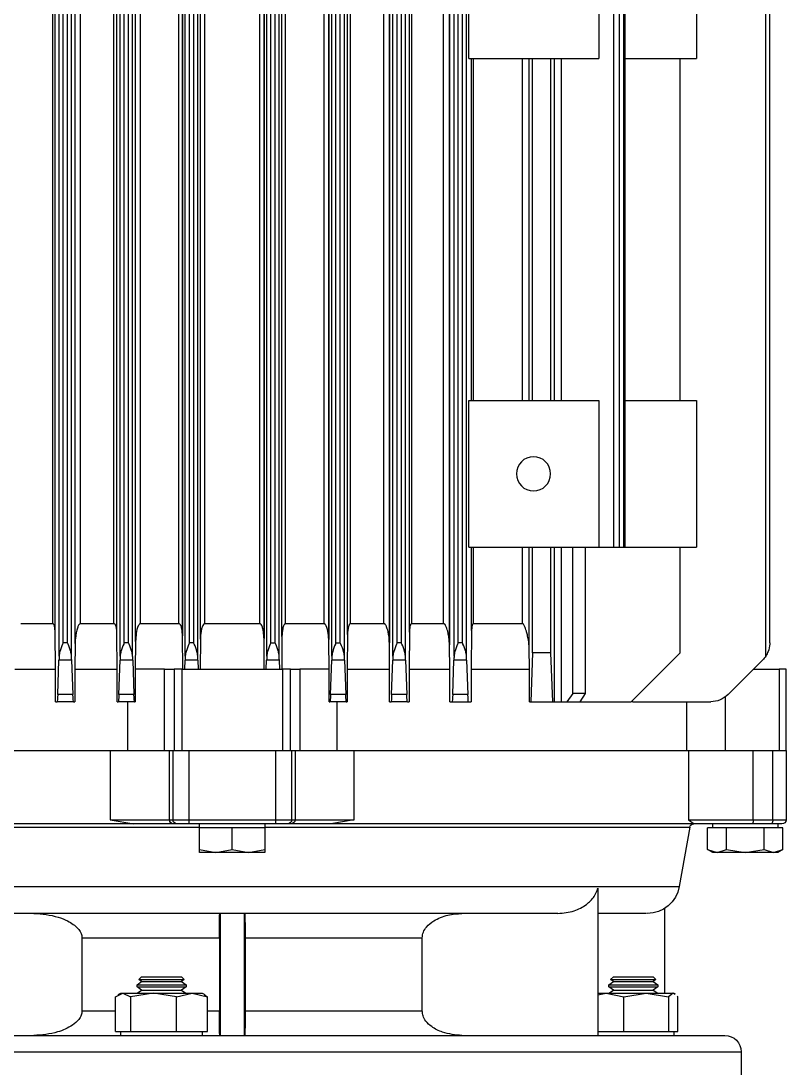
# Model space of a CAD drawing. Header units: centimetres. Extents: x 470464 to 524273, y 49611 to 59074.
# Drawn here: x 488012.63 to 488022.03, y 53574.06 to 53586.93 of the extents above; entities that cross this region are included whole.
import ezdxf

# ---------------------------------------------------------------- set-up
doc = ezdxf.new("R2010")
doc.units = ezdxf.units.CM
doc.header["$MEASUREMENT"] = 0
doc.layers.add('vinç', color=7, linetype='Continuous')

# ---------------------------------------------------------------- blocks, each defined once
blk = doc.blocks.new('DTYTJYJGHDTRHTRHTRF')
at = {"color": 2, "linetype": 'Continuous', "lineweight": 25}
for p, q in [((427158.568, 71683.138), (427158.604, 71683.253)), ((427158.604, 71683.253), (427158.568, 71683.191)), ((427158.604, 71683.253), (427158.868, 71683.253)), ((427158.868, 71683.253), (427158.868, 71683.138)), ((427158.968, 71683.126), (427158.968, 71683.291)), ((427159.818, 71683.291), (427158.968, 71683.291)), ((427159.818, 71683.291), (427160.818, 71683.291)), ((427159.818, 71683.209), (427159.818, 71683.291)), ((427160.818, 71683.291), (427160.818, 71683.209)), ((427158.568, 71683.191), (427158.568, 71683.138)), ((427158.604, 71683.022), (427158.568, 71683.138)), ((427158.568, 71683.138), (427158.568, 71682.791)), ((427158.918, 71683.191), (427158.868, 71683.191)), ((427158.868, 71683.138), (427158.868, 71683.022)), ((427158.918, 71683.117), (427158.918, 71682.878)), ((427158.968, 71682.887), (427158.968, 71683.126)), ((427159.818, 71683.126), (427158.968, 71683.126)), ((427160.818, 71683.209), (427159.818, 71683.209)), ((427159.818, 71682.887), (427159.818, 71683.209)), ((427159.818, 71682.887), (427159.818, 71683.126)), ((427160.818, 71682.891), (427160.818, 71683.209)), ((427161.143, 71683.091), (427171.294, 71683.091)), ((427158.568, 71682.791), (427158.604, 71683.022)), ((427158.604, 71683.022), (427158.868, 71683.022)), ((427158.868, 71683.022), (427158.868, 71682.791)), ((427160.506, 71682.579), (427160.93, 71683.003)), ((427160.979, 71683.043), (427171.457, 71683.043)), ((427158.968, 71682.095), (427158.968, 71682.887)), ((427158.968, 71682.887), (427159.818, 71682.887)), ((427159.818, 71682.095), (427159.818, 71682.887)), ((427156.118, 71682.741), (427155.718, 71682.741)), ((427156.118, 71670.241), (427156.118, 71682.741)), ((427158.604, 71682.56), (427158.568, 71682.791)), ((427158.568, 71682.791), (427158.568, 71682.445)), ((427158.868, 71682.791), (427158.868, 71682.56)), ((427156.318, 71670.441), (427156.318, 71682.541)), ((427158.568, 71682.445), (427158.604, 71682.56)), ((427158.604, 71682.56), (427158.868, 71682.56)), ((427158.868, 71682.56), (427158.868, 71682.445)), ((427159.818, 71682.55), (427160.481, 71682.55)), ((427158.604, 71682.329), (427158.568, 71682.445)), ((427158.568, 71682.445), (427158.568, 71682.391)), ((427158.568, 71682.391), (427158.604, 71682.329)), ((427158.604, 71682.329), (427158.868, 71682.329)), ((427158.868, 71682.445), (427158.868, 71682.329)), ((427158.868, 71682.391), (427158.918, 71682.391)), ((427160.418, 71681.407), (427160.418, 71682.367)), ((427164.118, 71682.191), (427162.318, 71682.191)), ((427162.318, 71681.313), (427162.318, 71682.191)), ((427164.118, 71681.313), (427164.118, 71682.191)), ((427170.118, 71682.191), (427168.318, 71682.191)), ((427168.318, 71681.313), (427168.318, 71682.191)), ((427158.877, 71682.109), (427158.149, 71681.981)), ((427158.877, 71676.891), (427158.877, 71682.109)), ((427158.968, 71682.095), (427158.918, 71682.164)), ((427158.918, 71682.164), (427158.918, 71677.702)), ((427159.818, 71682.095), (427158.968, 71682.095)), ((427159.818, 71677.989), (427159.818, 71682.095)), ((427160.418, 71682.07), (427159.818, 71682.07)), ((427156.368, 71681.905), (427156.368, 71681.963)), ((427156.368, 71681.963), (427156.794, 71681.963)), ((427156.794, 71681.963), (427156.801, 71681.953)), ((427158.149, 71672.222), (427158.149, 71681.981)), ((427161.018, 71681.991), (427160.418, 71681.391)), ((427161.018, 71681.991), (427162.318, 71681.991)), ((427164.118, 71681.991), (427168.318, 71681.991)), ((427156.368, 71681.915), (427156.318, 71681.915)), ((427156.368, 71681.847), (427156.368, 71681.905)), ((427156.794, 71681.847), (427156.368, 71681.847)), ((427156.368, 71681.573), (427156.368, 71681.847)), ((427156.838, 71681.905), (427156.794, 71681.847)), ((427156.838, 71681.573), (427156.794, 71681.847)), ((427156.822, 71681.926), (427156.838, 71681.905)), ((427156.838, 71681.915), (427156.83, 71681.93)), ((427156.838, 71681.905), (427156.838, 71681.915)), ((427156.838, 71681.573), (427156.838, 71681.905)), ((427157.879, 71681.798), (427156.838, 71681.798)), ((427156.877, 71681.66), (427156.838, 71681.716)), ((427156.917, 71681.717), (427156.877, 71681.66)), ((427156.917, 71681.415), (427156.917, 71681.717)), ((427156.942, 71681.717), (427156.917, 71681.717)), ((427156.942, 71681.114), (427156.942, 71681.717)), ((427156.982, 71681.66), (427156.942, 71681.717)), ((427157.005, 71681.693), (427156.982, 71681.66)), ((427157.005, 71681.415), (427157.005, 71681.693)), ((427157.038, 71681.66), (427157.005, 71681.693)), ((427156.368, 71681.3), (427156.368, 71681.573)), ((427156.794, 71681.3), (427156.838, 71681.573)), ((427156.838, 71681.084), (427156.838, 71681.573)), ((427156.877, 71681.171), (427156.877, 71681.66)), ((427156.982, 71681.171), (427156.982, 71681.66)), ((427157.038, 71681.171), (427157.038, 71681.66)), ((427156.368, 71681.3), (427156.794, 71681.3)), ((427156.368, 71681.084), (427156.368, 71681.3)), ((427156.838, 71681.084), (427156.794, 71681.3)), ((427156.917, 71681.114), (427156.917, 71681.415)), ((427157.005, 71681.137), (427157.005, 71681.415)), ((427160.418, 71681.407), (427160.434, 71681.407)), ((427160.418, 71680.762), (427160.418, 71681.391)), ((427162.318, 71681.298), (427162.318, 71681.313)), ((427170.118, 71681.313), (427162.318, 71681.313)), ((427162.318, 71681.298), (427170.118, 71681.298)), ((427162.318, 71681.246), (427162.318, 71681.298)), ((427156.838, 71681.115), (427156.877, 71681.171)), ((427156.877, 71681.171), (427156.917, 71681.114)), ((427156.942, 71681.114), (427156.982, 71681.171)), ((427156.982, 71681.171), (427157.005, 71681.137)), ((427157.005, 71681.137), (427157.038, 71681.171)), ((427162.318, 71681.246), (427170.118, 71681.246)), ((427162.318, 71681.177), (427162.318, 71681.246)), ((427162.318, 71681.177), (427170.118, 71681.177)), ((427162.318, 71680.991), (427162.318, 71681.177)), ((427156.368, 71680.981), (427156.368, 71681.084)), ((427156.817, 71680.981), (427156.838, 71681.084)), ((427156.838, 71680.981), (427156.838, 71681.084)), ((427156.917, 71681.114), (427156.942, 71681.114)), ((427158.127, 71680.981), (427156.318, 71680.981)), ((427164.118, 71680.991), (427162.318, 71680.991)), ((427162.318, 71679.398), (427162.318, 71680.991)), ((427164.118, 71679.398), (427164.118, 71680.991)), ((427170.118, 71680.991), (427168.318, 71680.991)), ((427168.318, 71679.398), (427168.318, 71680.991)), ((427160.418, 71680.762), (427160.518, 71680.83)), ((427160.518, 71680.83), (427160.518, 71680.673)), ((427160.518, 71680.83), (427162.318, 71680.83)), ((427160.418, 71680.6), (427160.418, 71680.762)), ((427160.518, 71680.673), (427160.418, 71680.6)), ((427160.518, 71680.673), (427162.318, 71680.673)), ((427160.418, 71680.533), (427160.418, 71680.6)), ((427160.418, 71680.533), (427162.318, 71680.533)), ((427160.418, 71680.449), (427160.418, 71680.533)), ((427164.118, 71680.533), (427168.318, 71680.533)), ((427160.418, 71680.426), (427160.418, 71680.449)), ((427160.418, 71680.449), (427162.318, 71680.449)), ((427160.418, 71680.157), (427160.418, 71680.426)), ((427160.418, 71680.426), (427161.018, 71680.405)), ((427161.018, 71680.405), (427161.018, 71680.178)), ((427161.018, 71680.405), (427162.318, 71680.405)), ((427164.118, 71680.449), (427168.318, 71680.449)), ((427164.118, 71680.405), (427168.318, 71680.405)), ((427161.018, 71680.178), (427160.418, 71680.157)), ((427160.418, 71680.14), (427160.418, 71680.157)), ((427160.418, 71680.14), (427160.818, 71680.14)), ((427160.818, 71679.425), (427160.818, 71680.14)), ((427160.818, 71680.14), (427161.077, 71680.137)), ((427161.018, 71680.178), (427162.318, 71680.178)), ((427161.077, 71680.137), (427162.318, 71680.137)), ((427164.118, 71680.178), (427168.318, 71680.178)), ((427164.118, 71680.137), (427168.318, 71680.137)), ((427161.378, 71679.454), (427161.378, 71680.055)), ((427161.378, 71680.055), (427162.318, 71680.055)), ((427164.118, 71680.055), (427168.318, 71680.055)), ((427160.418, 71679.392), (427160.418, 71679.425)), ((427160.818, 71679.425), (427160.418, 71679.425)), ((427160.418, 71679.191), (427160.418, 71679.392)), ((427160.93, 71679.369), (427160.506, 71679.384)), ((427160.506, 71679.384), (427160.506, 71679.198)), ((427161.295, 71679.43), (427160.818, 71679.425)), ((427160.93, 71679.369), (427160.93, 71679.213)), ((427160.979, 71679.368), (427171.457, 71679.368)), ((427161.295, 71679.43), (427162.318, 71679.43)), ((427161.378, 71679.454), (427162.318, 71679.454)), ((427162.318, 71679.398), (427164.118, 71679.398)), ((427164.118, 71679.454), (427168.318, 71679.454)), ((427164.118, 71679.43), (427168.318, 71679.43)), ((427168.318, 71679.398), (427170.118, 71679.398)), ((427161.143, 71679.318), (427171.294, 71679.318)), ((427161.143, 71679.318), (427161.143, 71679.265)), ((427161.143, 71679.265), (427171.294, 71679.265)), ((427160.418, 71679.163), (427160.418, 71679.191)), ((427160.418, 71679.163), (427160.818, 71679.163)), ((427160.506, 71679.198), (427160.93, 71679.213)), ((427160.818, 71679.163), (427161.11, 71679.16)), ((427160.818, 71678.662), (427160.818, 71679.163)), ((427160.979, 71679.215), (427171.457, 71679.215)), ((427161.11, 71679.16), (427171.327, 71679.16)), ((427171.306, 71679.16), (427161.118, 71679.16)), ((427161.378, 71678.697), (427161.378, 71679.086)), ((427161.378, 71679.086), (427171.058, 71679.086)), ((427156.618, 71678.824), (427156.618, 71676.649)), ((427156.618, 71678.824), (427157.518, 71678.824)), ((427157.518, 71676.649), (427157.518, 71678.824)), ((427160.418, 71678.642), (427160.418, 71678.662)), ((427160.818, 71678.662), (427160.418, 71678.662)), ((427160.418, 71678.642), (427160.418, 71678.441)), ((427160.93, 71678.619), (427160.506, 71678.634)), ((427160.506, 71678.634), (427160.506, 71678.448)), ((427161.271, 71678.666), (427160.818, 71678.662)), ((427160.93, 71678.619), (427160.93, 71678.463)), ((427160.979, 71678.618), (427171.457, 71678.618)), ((427161.271, 71678.666), (427171.166, 71678.666)), ((427161.378, 71678.697), (427171.058, 71678.697)), ((427160.506, 71678.448), (427160.93, 71678.463)), ((427160.979, 71678.465), (427171.457, 71678.465)), ((427161.143, 71678.568), (427171.294, 71678.568)), ((427161.143, 71678.568), (427161.143, 71678.515)), ((427161.143, 71678.515), (427171.294, 71678.515)), ((427160.418, 71678.424), (427160.418, 71678.441)), ((427160.418, 71678.424), (427160.818, 71678.424)), ((427160.818, 71678.424), (427161.135, 71678.421)), ((427160.818, 71677.903), (427160.818, 71678.424)), ((427161.135, 71678.421), (427171.302, 71678.421)), ((427171.281, 71678.421), (427161.142, 71678.421)), ((427161.378, 71677.944), (427161.378, 71678.354)), ((427161.378, 71678.354), (427171.058, 71678.354)), ((427158.968, 71677.989), (427158.918, 71677.702)), ((427158.968, 71677.263), (427158.968, 71677.989)), ((427158.968, 71677.989), (427159.818, 71677.989)), ((427159.818, 71677.263), (427159.818, 71677.989)), ((427161.378, 71677.944), (427171.058, 71677.944)), ((427160.418, 71677.892), (427160.418, 71677.903)), ((427160.818, 71677.903), (427160.418, 71677.903)), ((427160.418, 71677.892), (427160.418, 71677.691)), ((427160.93, 71677.869), (427160.506, 71677.884)), ((427160.506, 71677.884), (427160.506, 71677.698)), ((427161.246, 71677.907), (427160.818, 71677.903)), ((427160.93, 71677.869), (427160.93, 71677.713)), ((427160.979, 71677.868), (427171.457, 71677.868)), ((427161.142, 71677.765), (427161.142, 71677.818)), ((427161.142, 71677.818), (427161.143, 71677.818)), ((427161.143, 71677.818), (427171.294, 71677.818)), ((427161.246, 71677.907), (427171.191, 71677.907)), ((427159.818, 71677.778), (427160.418, 71677.778)), ((427160.418, 71677.682), (427160.418, 71677.691)), ((427160.506, 71677.698), (427160.93, 71677.713)), ((427160.979, 71677.715), (427171.457, 71677.715)), ((427161.142, 71677.765), (427161.143, 71677.765)), ((427161.143, 71677.765), (427171.294, 71677.765)), ((427160.418, 71677.682), (427160.818, 71677.682)), ((427160.818, 71677.682), (427160.818, 71677.322)), ((427160.818, 71677.681), (427161.159, 71677.678)), ((427161.159, 71677.678), (427171.277, 71677.678)), ((427171.255, 71677.678), (427161.181, 71677.678)), ((427161.378, 71677.146), (427161.378, 71677.618)), ((427161.378, 71677.618), (427171.058, 71677.618)), ((427160.818, 71677.322), (427159.818, 71677.322)), ((427160.818, 71677.206), (427160.818, 71677.322)), ((427158.918, 71677.213), (427158.918, 71677.171)), ((427158.968, 71677.22), (427158.968, 71677.263)), ((427159.818, 71677.263), (427158.968, 71677.263)), ((427158.968, 71677.023), (427158.968, 71677.22)), ((427159.818, 71677.22), (427158.968, 71677.22)), ((427159.818, 71677.206), (427159.818, 71677.263)), ((427159.818, 71677.22), (427159.818, 71677.263)), ((427159.818, 71677.107), (427159.818, 71677.206)), ((427159.818, 71677.206), (427160.818, 71677.206)), ((427160.818, 71677.206), (427160.818, 71677.107)), ((427160.818, 71677.107), (427159.818, 71677.107)), ((427159.818, 71675.875), (427159.818, 71677.107)), ((427160.818, 71675.875), (427160.818, 71677.107)), ((427161.219, 71677.102), (427160.818, 71677.098)), ((427160.93, 71677.069), (427160.818, 71677.073)), ((427160.93, 71677.069), (427160.93, 71676.913)), ((427160.979, 71677.068), (427171.457, 71677.068)), ((427161.219, 71677.102), (427171.217, 71677.102)), ((427161.229, 71677.102), (427171.207, 71677.102)), ((427161.378, 71677.146), (427171.058, 71677.146)), ((427158.968, 71677.023), (427158.918, 71677.023)), ((427158.918, 71677.023), (427158.918, 71675.959)), ((427158.968, 71675.959), (427158.968, 71677.023)), ((427159.818, 71677.023), (427158.968, 71677.023)), ((427159.818, 71675.959), (427159.818, 71677.023)), ((427160.979, 71676.915), (427171.457, 71676.915)), ((427161.142, 71676.965), (427161.142, 71677.018)), ((427161.142, 71677.018), (427161.143, 71677.018)), ((427161.142, 71676.965), (427161.143, 71676.965)), ((427161.143, 71677.018), (427171.294, 71677.018)), ((427161.143, 71676.965), (427171.294, 71676.965)), ((427158.568, 71676.691), (427158.604, 71676.891)), ((427158.604, 71676.891), (427158.568, 71676.891)), ((427158.568, 71676.891), (427158.568, 71676.691)), ((427158.868, 71676.891), (427158.604, 71676.891)), ((427158.868, 71676.891), (427158.868, 71676.691)), ((427158.918, 71676.891), (427158.868, 71676.891)), ((427160.818, 71676.909), (427160.93, 71676.913)), ((427160.818, 71676.885), (427161.186, 71676.882)), ((427161.186, 71676.882), (427171.251, 71676.882)), ((427171.24, 71676.882), (427161.196, 71676.882)), ((427161.378, 71676.154), (427161.378, 71676.829)), ((427161.378, 71676.829), (427171.058, 71676.829)), ((427158.604, 71676.491), (427158.568, 71676.691)), ((427158.568, 71676.691), (427158.568, 71676.291)), ((427158.868, 71676.691), (427158.868, 71676.491)), ((427156.318, 71676.641), (427157.818, 71676.641)), ((427157.518, 71676.649), (427156.618, 71676.649)), ((427158.568, 71676.291), (427158.604, 71676.491)), ((427158.604, 71676.491), (427158.868, 71676.491)), ((427158.868, 71676.491), (427158.868, 71676.291)), ((427157.818, 71676.341), (427156.318, 71676.341)), ((427157.518, 71676.333), (427156.618, 71676.333)), ((427156.618, 71676.333), (427156.618, 71676.189)), ((427157.518, 71674.646), (427157.518, 71676.333)), ((427158.604, 71676.091), (427158.568, 71676.291)), ((427158.568, 71676.291), (427158.568, 71676.091)), ((427158.868, 71676.291), (427158.868, 71676.091)), ((427156.368, 71676.189), (427156.794, 71676.189)), ((427156.368, 71675.997), (427156.368, 71676.189)), ((427156.838, 71675.997), (427156.794, 71676.189)), ((427156.794, 71676.189), (427156.812, 71676.15)), ((427156.838, 71676.123), (427156.82, 71676.155)), ((427161.378, 71676.154), (427171.058, 71676.154)), ((427156.368, 71676.123), (427156.318, 71676.123)), ((427156.838, 71675.997), (427156.838, 71676.123)), ((427158.568, 71676.091), (427158.604, 71676.091)), ((427158.604, 71676.091), (427158.868, 71676.091)), ((427158.868, 71676.091), (427158.918, 71676.091)), ((427158.877, 71670.874), (427158.877, 71676.091)), ((427161.186, 71676.101), (427160.818, 71676.097)), ((427160.93, 71676.069), (427160.818, 71676.073)), ((427160.93, 71676.069), (427160.93, 71675.913)), ((427160.979, 71676.068), (427171.457, 71676.068)), ((427161.143, 71676.018), (427171.294, 71676.018)), ((427161.143, 71676.018), (427161.143, 71675.965)), ((427161.186, 71676.101), (427171.251, 71676.101)), ((427161.196, 71676.101), (427171.24, 71676.101)), ((427156.368, 71675.806), (427156.368, 71675.997)), ((427156.794, 71675.806), (427156.838, 71675.997)), ((427156.838, 71675.523), (427156.838, 71675.997)), ((427156.877, 71675.868), (427156.838, 71675.923)), ((427156.917, 71675.924), (427156.877, 71675.868)), ((427156.917, 71675.322), (427156.917, 71675.924)), ((427156.942, 71675.924), (427156.917, 71675.924)), ((427156.942, 71675.322), (427156.942, 71675.924)), ((427156.982, 71675.868), (427156.942, 71675.924)), ((427157.005, 71675.901), (427156.982, 71675.868)), ((427157.005, 71675.345), (427157.005, 71675.901)), ((427157.038, 71675.868), (427157.005, 71675.901)), ((427158.968, 71675.959), (427158.918, 71675.959)), ((427158.968, 71675.762), (427158.968, 71675.959)), ((427159.818, 71675.959), (427158.968, 71675.959)), ((427160.818, 71675.909), (427160.93, 71675.913)), ((427160.979, 71675.915), (427171.457, 71675.915)), ((427161.143, 71675.965), (427171.294, 71675.965)), ((427156.368, 71675.523), (427156.368, 71675.806)), ((427156.368, 71675.806), (427156.794, 71675.806)), ((427156.794, 71675.806), (427156.838, 71675.523)), ((427156.877, 71675.378), (427156.877, 71675.868)), ((427156.982, 71675.378), (427156.982, 71675.868)), ((427157.038, 71675.378), (427157.038, 71675.868)), ((427158.918, 71675.811), (427158.918, 71675.769)), ((427159.818, 71675.762), (427158.968, 71675.762)), ((427158.968, 71675.72), (427158.968, 71675.762)), ((427159.818, 71675.875), (427160.818, 71675.875)), ((427159.818, 71675.777), (427159.818, 71675.875)), ((427160.818, 71675.777), (427159.818, 71675.777)), ((427159.818, 71675.72), (427159.818, 71675.777)), ((427159.818, 71675.72), (427159.818, 71675.762)), ((427160.818, 71675.885), (427161.219, 71675.881)), ((427160.818, 71675.875), (427160.818, 71675.777)), ((427160.818, 71675.661), (427160.818, 71675.777)), ((427161.219, 71675.881), (427171.217, 71675.881)), ((427171.206, 71675.881), (427161.229, 71675.881)), ((427161.378, 71675.365), (427161.378, 71675.837)), ((427161.378, 71675.837), (427171.058, 71675.837)), ((427158.968, 71675.72), (427159.818, 71675.72)), ((427158.968, 71674.993), (427158.968, 71675.72)), ((427159.818, 71674.993), (427159.818, 71675.72)), ((427159.818, 71675.661), (427160.818, 71675.661)), ((427160.818, 71675.661), (427160.818, 71675.301)), ((427156.368, 71675.24), (427156.368, 71675.523)), ((427156.838, 71675.523), (427156.794, 71675.24)), ((427156.838, 71675.149), (427156.838, 71675.523)), ((427156.838, 71675.323), (427156.877, 71675.378)), ((427156.877, 71675.378), (427156.917, 71675.322)), ((427156.942, 71675.322), (427156.982, 71675.378)), ((427156.982, 71675.378), (427157.005, 71675.345)), ((427157.005, 71675.345), (427157.038, 71675.378)), ((427156.917, 71675.322), (427156.942, 71675.322)), ((427158.968, 71674.993), (427158.918, 71675.281)), ((427158.918, 71675.281), (427158.918, 71670.819)), ((427160.418, 71675.292), (427160.418, 71675.301)), ((427160.818, 71675.301), (427160.418, 71675.301)), ((427160.418, 71675.292), (427160.418, 71675.091)), ((427160.93, 71675.269), (427160.506, 71675.284)), ((427160.506, 71675.284), (427160.506, 71675.098)), ((427161.159, 71675.304), (427160.818, 71675.301)), ((427160.93, 71675.269), (427160.93, 71675.113)), ((427160.979, 71675.268), (427171.457, 71675.268)), ((427161.159, 71675.304), (427171.277, 71675.304)), ((427161.181, 71675.304), (427171.262, 71675.304)), ((427161.378, 71675.365), (427171.058, 71675.365)), ((427156.318, 71675.123), (427156.368, 71675.123)), ((427156.794, 71675.24), (427156.368, 71675.24)), ((427156.368, 71675.149), (427156.368, 71675.24)), ((427156.368, 71675.057), (427156.368, 71675.149)), ((427156.838, 71675.149), (427156.794, 71675.24)), ((427156.794, 71675.057), (427156.838, 71675.149)), ((427156.82, 71675.091), (427156.838, 71675.123)), ((427156.838, 71675.123), (427156.838, 71675.149)), ((427160.418, 71675.205), (427159.818, 71675.205)), ((427160.979, 71675.115), (427171.457, 71675.115)), ((427161.143, 71675.218), (427171.294, 71675.218)), ((427161.143, 71675.218), (427161.143, 71675.165)), ((427161.143, 71675.165), (427171.294, 71675.165)), ((427156.368, 71675.057), (427156.794, 71675.057)), ((427156.618, 71675.057), (427156.618, 71674.646)), ((427159.818, 71674.993), (427158.968, 71674.993)), ((427159.818, 71670.888), (427159.818, 71674.993)), ((427160.418, 71675.08), (427160.418, 71675.091)), ((427160.418, 71675.08), (427160.818, 71675.08)), ((427160.506, 71675.098), (427160.93, 71675.113)), ((427160.818, 71675.08), (427161.246, 71675.075)), ((427160.818, 71674.559), (427160.818, 71675.08)), ((427161.246, 71675.075), (427171.191, 71675.075)), ((427161.378, 71674.628), (427161.378, 71675.038)), ((427161.378, 71675.038), (427171.058, 71675.038)), ((427157.518, 71674.646), (427156.618, 71674.646)), ((427161.378, 71674.628), (427171.058, 71674.628)), ((427160.418, 71674.542), (427160.418, 71674.559)), ((427160.818, 71674.559), (427160.418, 71674.559)), ((427160.418, 71674.542), (427160.418, 71674.341)), ((427160.93, 71674.519), (427160.506, 71674.534)), ((427160.506, 71674.534), (427160.506, 71674.348)), ((427161.135, 71674.562), (427160.818, 71674.559)), ((427160.93, 71674.519), (427160.93, 71674.363)), ((427160.979, 71674.518), (427171.457, 71674.518)), ((427161.135, 71674.562), (427171.302, 71674.562)), ((427160.506, 71674.348), (427160.93, 71674.363)), ((427160.979, 71674.365), (427171.457, 71674.365)), ((427161.143, 71674.468), (427171.294, 71674.468)), ((427161.143, 71674.468), (427161.143, 71674.415)), ((427161.143, 71674.415), (427171.294, 71674.415)), ((427160.418, 71674.321), (427160.418, 71674.341)), ((427160.418, 71674.321), (427160.818, 71674.321)), ((427160.818, 71674.321), (427161.271, 71674.316)), ((427160.818, 71673.82), (427160.818, 71674.321)), ((427161.271, 71674.316), (427171.166, 71674.316)), ((427161.378, 71673.896), (427161.378, 71674.286)), ((427161.378, 71674.286), (427171.058, 71674.286))]:
    blk.add_line(p, q, dxfattribs=at)
blk.add_circle((427163.218, 71680.191), 0.21, dxfattribs=at)
for centre, radius, start, end in [((427158.968, 71683.241), 0.05, 90, 180), ((427158.956, 71683.048), 0.0794, 81.2205, 118.4816), ((427161.143, 71682.791), 0.3, 122.9497, 135), ((427158.956, 71682.808), 0.0794, 81.2205, 118.4816), ((427156.118, 71682.541), 0.2, 0, 90), ((427160.718, 71682.367), 0.3, 135, 180), ((427158.868, 71682.158), 0.05, 280, 0), ((427158.218, 71681.587), 0.4, 100, 180), ((427158.968, 71677.213), 0.0496, 89.5648, 179.5581), ((427158.968, 71677.171), 0.0496, 89.5648, 179.5581), ((427158.968, 71675.812), 0.0496, 180.4419, 270.4352), ((427158.968, 71675.77), 0.0496, 180.4419, 270.4352)]:
    blk.add_arc(centre, radius, start, end, dxfattribs=at)
for centre, start_param, end_param in [((427160.718, 71679.392), 3.141593, 3.926991), ((427161.143, 71679.377), 3.926991, 4.13731), ((427160.718, 71679.191), 2.356194, 3.141593), ((427161.143, 71679.206), 2.145876, 2.356194), ((427160.718, 71678.642), 3.141593, 3.926991), ((427161.143, 71678.627), 3.926991, 4.13731), ((427161.143, 71678.456), 2.145876, 2.356194), ((427160.718, 71678.441), 2.356194, 3.141593), ((427160.718, 71677.892), 3.141593, 3.926991), ((427161.143, 71677.877), 3.926991, 4.137311), ((427160.718, 71677.691), 2.356194, 3.141593), ((427161.143, 71677.706), 2.145876, 2.356194), ((427161.143, 71677.077), 3.926991, 4.137311), ((427161.143, 71676.906), 2.145876, 2.356194), ((427161.143, 71676.077), 3.926991, 4.137311), ((427161.143, 71675.906), 2.145875, 2.356194), ((427160.718, 71675.292), 3.141593, 3.926991), ((427161.143, 71675.277), 3.926991, 4.137311), ((427161.143, 71675.106), 2.145875, 2.356194), ((427160.718, 71675.091), 2.356194, 3.141593), ((427160.718, 71674.542), 3.141593, 3.926991), ((427161.143, 71674.527), 3.926991, 4.137311), ((427160.718, 71674.341), 2.356194, 3.141593), ((427161.143, 71674.356), 2.145875, 2.356194)]:
    blk.add_ellipse(centre, major_axis=(0.3, 0), ratio=0.034921, start_param=start_param, end_param=end_param, dxfattribs=at)
for points, knots in [([(427158.918, 71683.241), (427158.918, 71683.24), (427158.918, 71683.236), (427158.918, 71683.208), (427158.918, 71683.167), (427158.918, 71683.134), (427158.918, 71683.117)], [0, 0, 0, 0, 0.242227, 0.5, 0.757773, 1, 1, 1, 1]), ([(427161.143, 71683.091), (427161.142, 71683.091), (427161.137, 71683.091), (427161.101, 71683.09), (427161.045, 71683.08), (427160.998, 71683.053), (427160.979, 71683.043)], [0, 0, 0, 0, 0.006091, 0.095926, 0.647291, 1, 1, 1, 1]), ([(427158.918, 71682.878), (427158.918, 71682.807), (427158.918, 71682.662), (427158.918, 71682.464), (427158.918, 71682.291), (427158.918, 71682.206), (427158.918, 71682.164)], [0, 0, 0, 0, 0.247158, 0.5, 0.752842, 1, 1, 1, 1]), ([(427157.818, 71681.578), (427157.818, 71681.578), (427157.818, 71681.577), (427157.818, 71681.484), (427157.818, 71681.304), (427157.818, 71681.132), (427157.818, 71681.001), (427157.818, 71680.981)], [0, 0, 0, 0, 0.1740175, 0.4343325, 0.6946285, 0.9528511, 1, 1, 1, 1]), ([(427157.818, 71680.49), (427157.824, 71680.558), (427157.835, 71680.682), (427157.916, 71680.836), (427158.015, 71680.937), (427158.092, 71680.968), (427158.127, 71680.981)], [0, 0, 0, 0, 0.3273566, 0.6013104, 0.8233707, 1, 1, 1, 1]), ([(427157.818, 71680.49), (427157.818, 71680.373), (427157.818, 71680.14), (427157.818, 71679.733), (427157.818, 71679.289), (427157.818, 71678.806), (427157.818, 71678.296), (427157.818, 71677.767), (427157.818, 71677.23), (427157.818, 71676.689), (427157.818, 71676.147), (427157.818, 71675.603), (427157.818, 71675.063), (427157.818, 71674.537), (427157.818, 71674.034), (427157.818, 71673.564), (427157.818, 71673.13), (427157.818, 71672.876), (427157.818, 71672.75)], [0, 0, 0, 0, 0.061766, 0.123529, 0.186576, 0.250001, 0.313425, 0.376472, 0.438777, 0.5, 0.561224, 0.623529, 0.686576, 0.75, 0.813425, 0.876472, 0.938776, 1, 1, 1, 1]), ([(427161.077, 71680.137), (427161.109, 71680.135), (427161.163, 71680.131), (427161.234, 71680.117), (427161.282, 71680.105), (427161.316, 71680.094), (427161.338, 71680.086), (427161.355, 71680.077), (427161.367, 71680.07), (427161.375, 71680.063), (427161.378, 71680.059), (427161.378, 71680.056), (427161.378, 71680.055)], [0, 0, 0, 0, 0.3071001, 0.5207798, 0.6683187, 0.7704957, 0.8416533, 0.8916597, 0.9456452, 0.9670496, 0.9886871, 1, 1, 1, 1]), ([(427160.979, 71679.368), (427160.998, 71679.365), (427161.045, 71679.359), (427161.101, 71679.335), (427161.137, 71679.32), (427161.142, 71679.318), (427161.143, 71679.318)], [0, 0, 0, 0, 0.352711, 0.90408, 0.993909, 1, 1, 1, 1]), ([(427161.378, 71679.454), (427161.378, 71679.453), (427161.378, 71679.45), (427161.375, 71679.446), (427161.37, 71679.442), (427161.359, 71679.437), (427161.334, 71679.432), (427161.311, 71679.431), (427161.295, 71679.43)], [0, 0, 0, 0, 0.037117, 0.087158, 0.173059, 0.258447, 0.506088, 1, 1, 1, 1]), ([(427156.318, 71679.312), (427156.326, 71679.231), (427156.338, 71679.1), (427156.413, 71678.951), (427156.486, 71678.871), (427156.554, 71678.831), (427156.598, 71678.826), (427156.618, 71678.824)], [0, 0, 0, 0, 0.389049, 0.628327, 0.788527, 0.903606, 1, 1, 1, 1]), ([(427157.518, 71678.824), (427157.542, 71678.827), (427157.591, 71678.833), (427157.665, 71678.883), (427157.744, 71678.981), (427157.806, 71679.133), (427157.814, 71679.254), (427157.818, 71679.312)], [0, 0, 0, 0, 0.116205, 0.231424, 0.418315, 0.720302, 1, 1, 1, 1]), ([(427161.143, 71679.265), (427161.142, 71679.264), (427161.137, 71679.262), (427161.101, 71679.247), (427161.045, 71679.224), (427160.998, 71679.217), (427160.979, 71679.215)], [0, 0, 0, 0, 0.0060905, 0.095922, 0.6472904, 1, 1, 1, 1]), ([(427161.11, 71679.16), (427161.142, 71679.158), (427161.193, 71679.155), (427161.258, 71679.143), (427161.299, 71679.133), (427161.327, 71679.123), (427161.348, 71679.115), (427161.362, 71679.107), (427161.372, 71679.099), (427161.376, 71679.093), (427161.378, 71679.089), (427161.378, 71679.087), (427161.378, 71679.086)], [0, 0, 0, 0, 0.342786, 0.545277, 0.685241, 0.78238, 0.850268, 0.918797, 0.947821, 0.977094, 0.993536, 1, 1, 1, 1]), ([(427160.979, 71678.618), (427160.998, 71678.615), (427161.045, 71678.609), (427161.101, 71678.585), (427161.137, 71678.57), (427161.142, 71678.568), (427161.143, 71678.568)], [0, 0, 0, 0, 0.352712, 0.904085, 0.99391, 1, 1, 1, 1]), ([(427161.378, 71678.697), (427161.378, 71678.696), (427161.378, 71678.694), (427161.376, 71678.689), (427161.371, 71678.684), (427161.359, 71678.678), (427161.327, 71678.668), (427161.295, 71678.667), (427161.271, 71678.666)], [0, 0, 0, 0, 0.017101, 0.054617, 0.133224, 0.211036, 0.392865, 1, 1, 1, 1]), ([(427161.143, 71678.515), (427161.142, 71678.514), (427161.137, 71678.512), (427161.101, 71678.498), (427161.045, 71678.474), (427160.998, 71678.467), (427160.979, 71678.465)], [0, 0, 0, 0, 0.00609, 0.095917, 0.647289, 1, 1, 1, 1]), ([(427161.135, 71678.421), (427161.167, 71678.419), (427161.216, 71678.417), (427161.276, 71678.406), (427161.311, 71678.397), (427161.335, 71678.388), (427161.353, 71678.38), (427161.366, 71678.373), (427161.374, 71678.365), (427161.377, 71678.359), (427161.378, 71678.356), (427161.378, 71678.354)], [0, 0, 0, 0, 0.375766, 0.567994, 0.701036, 0.793586, 0.858509, 0.927631, 0.955265, 0.983184, 1, 1, 1, 1]), ([(427161.378, 71677.944), (427161.378, 71677.943), (427161.378, 71677.94), (427161.375, 71677.935), (427161.37, 71677.93), (427161.359, 71677.923), (427161.318, 71677.91), (427161.278, 71677.908), (427161.246, 71677.907)], [0, 0, 0, 0, 0.02575, 0.058902, 0.114952, 0.170685, 0.336492, 1, 1, 1, 1]), ([(427160.979, 71677.868), (427160.998, 71677.865), (427161.045, 71677.859), (427161.101, 71677.835), (427161.137, 71677.82), (427161.142, 71677.818), (427161.143, 71677.818)], [0, 0, 0, 0, 0.352712, 0.904088, 0.99391, 1, 1, 1, 1]), ([(427158.918, 71677.702), (427158.918, 71677.641), (427158.918, 71677.519), (427158.918, 71677.375), (427158.918, 71677.265), (427158.918, 71677.23), (427158.918, 71677.213)], [0, 0, 0, 0, 0.247158, 0.5, 0.752842, 1, 1, 1, 1]), ([(427161.143, 71677.765), (427161.142, 71677.764), (427161.137, 71677.762), (427161.101, 71677.748), (427161.045, 71677.724), (427160.998, 71677.717), (427160.979, 71677.715)], [0, 0, 0, 0, 0.00609, 0.095914, 0.647289, 1, 1, 1, 1]), ([(427161.159, 71677.678), (427161.192, 71677.676), (427161.256, 71677.673), (427161.328, 71677.658), (427161.365, 71677.637), (427161.374, 71677.629), (427161.377, 71677.624), (427161.378, 71677.62), (427161.378, 71677.618), (427161.378, 71677.618)], [0, 0, 0, 0, 0.41639, 0.834867, 0.920232, 0.948499, 0.976976, 0.996024, 1, 1, 1, 1]), ([(427158.918, 71677.171), (427158.918, 71677.167), (427158.918, 71677.157), (427158.918, 71677.122), (427158.918, 71677.075), (427158.918, 71677.04), (427158.918, 71677.023)], [0, 0, 0, 0, 0.242227, 0.5, 0.757773, 1, 1, 1, 1]), ([(427160.979, 71677.068), (427160.998, 71677.065), (427161.045, 71677.059), (427161.101, 71677.035), (427161.137, 71677.02), (427161.142, 71677.018), (427161.143, 71677.018)], [0, 0, 0, 0, 0.352713, 0.90409, 0.99391, 1, 1, 1, 1]), ([(427161.378, 71677.146), (427161.378, 71677.145), (427161.378, 71677.142), (427161.375, 71677.136), (427161.369, 71677.131), (427161.35, 71677.119), (427161.299, 71677.105), (427161.251, 71677.103), (427161.219, 71677.102)], [0, 0, 0, 0, 0.019193, 0.046575, 0.102754, 0.158483, 0.439645, 1, 1, 1, 1]), ([(427161.143, 71676.965), (427161.142, 71676.964), (427161.137, 71676.962), (427161.101, 71676.948), (427161.045, 71676.924), (427160.998, 71676.917), (427160.979, 71676.915)], [0, 0, 0, 0, 0.0060894, 0.0959129, 0.6472887, 1, 1, 1, 1]), ([(427161.186, 71676.882), (427161.218, 71676.88), (427161.265, 71676.878), (427161.325, 71676.865), (427161.356, 71676.855), (427161.372, 71676.842), (427161.376, 71676.837), (427161.378, 71676.832), (427161.378, 71676.83), (427161.378, 71676.829)], [0, 0, 0, 0, 0.469714, 0.681794, 0.895274, 0.930598, 0.96615, 0.988581, 1, 1, 1, 1]), ([(427156.618, 71676.649), (427156.585, 71676.649), (427156.517, 71676.649), (427156.427, 71676.648), (427156.36, 71676.647), (427156.323, 71676.645), (427156.32, 71676.644), (427156.318, 71676.644)], [0, 0, 0, 0, 0.214272, 0.428538, 0.64297, 0.857733, 1, 1, 1, 1]), ([(427157.818, 71676.644), (427157.815, 71676.645), (427157.808, 71676.646), (427157.756, 71676.647), (427157.68, 71676.648), (427157.596, 71676.649), (427157.54, 71676.649), (427157.518, 71676.649)], [0, 0, 0, 0, 0.215096, 0.430195, 0.645173, 0.859842, 1, 1, 1, 1]), ([(427156.318, 71676.339), (427156.322, 71676.338), (427156.328, 71676.337), (427156.38, 71676.335), (427156.456, 71676.334), (427156.541, 71676.333), (427156.596, 71676.333), (427156.618, 71676.333)], [0, 0, 0, 0, 0.215096, 0.430195, 0.645173, 0.859842, 1, 1, 1, 1]), ([(427157.518, 71676.333), (427157.552, 71676.333), (427157.619, 71676.334), (427157.709, 71676.334), (427157.777, 71676.336), (427157.813, 71676.337), (427157.817, 71676.338), (427157.818, 71676.339)], [0, 0, 0, 0, 0.214272, 0.428538, 0.64297, 0.857733, 1, 1, 1, 1]), ([(427161.378, 71676.154), (427161.378, 71676.153), (427161.378, 71676.151), (427161.376, 71676.146), (427161.372, 71676.141), (427161.356, 71676.128), (427161.325, 71676.117), (427161.265, 71676.104), (427161.218, 71676.102), (427161.186, 71676.101)], [0, 0, 0, 0, 0.011425, 0.033857, 0.069413, 0.10474, 0.318212, 0.530284, 1, 1, 1, 1]), ([(427160.979, 71676.068), (427160.998, 71676.065), (427161.045, 71676.059), (427161.101, 71676.035), (427161.137, 71676.02), (427161.142, 71676.018), (427161.143, 71676.018)], [0, 0, 0, 0, 0.3527129, 0.9040906, 0.9939105, 1, 1, 1, 1]), ([(427158.918, 71675.959), (427158.918, 71675.942), (427158.918, 71675.907), (427158.918, 71675.861), (427158.918, 71675.825), (427158.918, 71675.816), (427158.918, 71675.811)], [0, 0, 0, 0, 0.242227, 0.5, 0.757773, 1, 1, 1, 1]), ([(427161.143, 71675.965), (427161.142, 71675.964), (427161.137, 71675.962), (427161.101, 71675.948), (427161.045, 71675.924), (427160.998, 71675.917), (427160.979, 71675.915)], [0, 0, 0, 0, 0.006089, 0.095912, 0.647288, 1, 1, 1, 1]), ([(427158.918, 71675.769), (427158.918, 71675.752), (427158.918, 71675.717), (427158.918, 71675.608), (427158.918, 71675.464), (427158.918, 71675.341), (427158.918, 71675.281)], [0, 0, 0, 0, 0.247158, 0.5, 0.752842, 1, 1, 1, 1]), ([(427161.219, 71675.881), (427161.251, 71675.879), (427161.299, 71675.877), (427161.35, 71675.864), (427161.369, 71675.852), (427161.375, 71675.846), (427161.378, 71675.841), (427161.378, 71675.838), (427161.378, 71675.837)], [0, 0, 0, 0, 0.560354, 0.841516, 0.897247, 0.953427, 0.980808, 1, 1, 1, 1]), ([(427160.979, 71675.268), (427160.998, 71675.265), (427161.045, 71675.259), (427161.101, 71675.235), (427161.137, 71675.22), (427161.142, 71675.218), (427161.143, 71675.218)], [0, 0, 0, 0, 0.352713, 0.904091, 0.993911, 1, 1, 1, 1]), ([(427161.378, 71675.365), (427161.378, 71675.364), (427161.378, 71675.362), (427161.377, 71675.358), (427161.374, 71675.353), (427161.365, 71675.345), (427161.328, 71675.324), (427161.256, 71675.31), (427161.192, 71675.306), (427161.159, 71675.304)], [0, 0, 0, 0, 0.003976, 0.023024, 0.051501, 0.079767, 0.165134, 0.583611, 1, 1, 1, 1]), ([(427161.143, 71675.165), (427161.142, 71675.164), (427161.137, 71675.162), (427161.101, 71675.148), (427161.045, 71675.124), (427160.998, 71675.117), (427160.979, 71675.115)], [0, 0, 0, 0, 0.006089, 0.095912, 0.647289, 1, 1, 1, 1]), ([(427161.246, 71675.075), (427161.278, 71675.074), (427161.318, 71675.073), (427161.359, 71675.059), (427161.37, 71675.052), (427161.375, 71675.047), (427161.378, 71675.043), (427161.378, 71675.04), (427161.378, 71675.038)], [0, 0, 0, 0, 0.6635063, 0.8293121, 0.8850465, 0.9410975, 0.9742492, 1, 1, 1, 1]), ([(427156.618, 71674.646), (427156.602, 71674.644), (427156.564, 71674.64), (427156.502, 71674.6), (427156.422, 71674.506), (427156.34, 71674.319), (427156.326, 71674.153), (427156.318, 71674.055)], [0, 0, 0, 0, 0.069889, 0.157688, 0.302144, 0.585353, 1, 1, 1, 1]), ([(427157.818, 71674.055), (427157.81, 71674.156), (427157.798, 71674.3), (427157.724, 71674.482), (427157.66, 71674.58), (427157.585, 71674.632), (427157.545, 71674.645), (427157.523, 71674.646), (427157.518, 71674.646)], [0, 0, 0, 0, 0.426529, 0.600348, 0.82593, 0.908382, 0.978172, 1, 1, 1, 1]), ([(427161.378, 71674.628), (427161.378, 71674.627), (427161.377, 71674.623), (427161.373, 71674.616), (427161.359, 71674.604), (427161.3, 71674.579), (427161.221, 71674.565), (427161.155, 71674.563), (427161.135, 71674.562)], [0, 0, 0, 0, 0.019585, 0.043872, 0.087737, 0.227202, 0.760168, 1, 1, 1, 1]), ([(427160.979, 71674.518), (427160.998, 71674.515), (427161.045, 71674.509), (427161.101, 71674.485), (427161.137, 71674.47), (427161.142, 71674.468), (427161.143, 71674.468)], [0, 0, 0, 0, 0.352713, 0.904093, 0.993911, 1, 1, 1, 1]), ([(427161.143, 71674.415), (427161.142, 71674.414), (427161.137, 71674.412), (427161.101, 71674.398), (427161.045, 71674.374), (427160.998, 71674.367), (427160.979, 71674.365)], [0, 0, 0, 0, 0.006089, 0.09591, 0.647288, 1, 1, 1, 1]), ([(427161.271, 71674.316), (427161.295, 71674.315), (427161.327, 71674.314), (427161.359, 71674.305), (427161.371, 71674.298), (427161.376, 71674.293), (427161.378, 71674.289), (427161.378, 71674.287), (427161.378, 71674.286)], [0, 0, 0, 0, 0.60713, 0.788969, 0.866772, 0.945371, 0.982888, 1, 1, 1, 1])]:
    blk.add_open_spline(points, degree=3, knots=knots, dxfattribs=at)
blk = doc.blocks.new('fdtrhrghrtsehserhtr')
at = {"layer": 'vinç', "color": 0, "xscale": -1}
blk.add_blockref('DTYTJYJGHDTRHTRHTRF', (855128.837, 0), dxfattribs=at)
blk = doc.blocks.new('K')
at = {"layer": 'vinç', "color": 0, "rotation": 270}
blk.add_blockref('fdtrhrghrtsehserhtr', (416338.736, 473046.981), dxfattribs=at)

msp = doc.modelspace()

# ---------------------------------------------------------------- block references
msp.add_blockref('K', (0, 8500))

doc.saveas('drawing.dxf')
